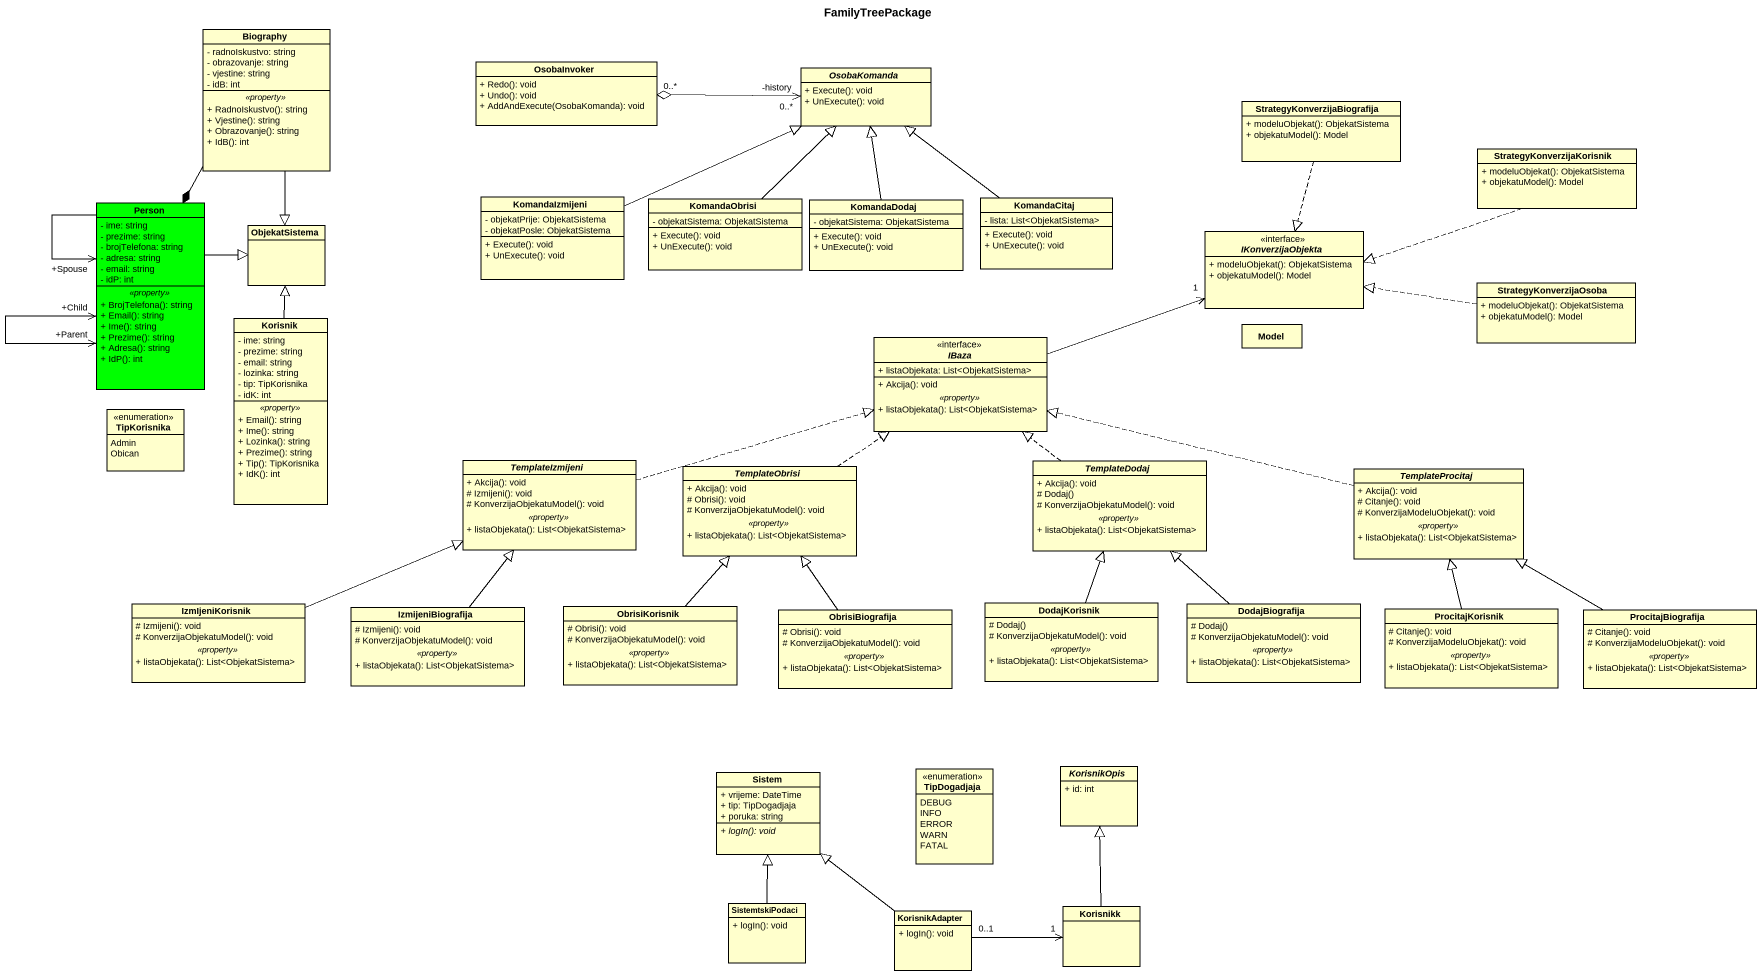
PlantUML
@startuml
title FamilyTreePackage
hide circle
hide empty members
skinparam classAttributeIconSize 0
class Biography {
  - radnoIskustvo: string
  - obrazovanje: string
  - vjestine: string
  - idB: int
  .. <<property>> ..
  + RadnoIskustvo(): string
  + Vjestine(): string
  + Obrazovanje(): string
  + IdB(): int
}
class OsobaInvoker {
  + Redo(): void
  + Undo(): void
  + AddAndExecute(OsobaKomanda): void
}
abstract class OsobaKomanda {
  + Execute(): void
  + UnExecute(): void
}
class StrategyKonverzijaBiografija {
  + modeluObjekat(): ObjekatSistema
  + objekatuModel(): Model
}
class StrategyKonverzijaKorisnik {
  + modeluObjekat(): ObjekatSistema
  + objekatuModel(): Model
}
class "Person" as Person_ #00FF00 {
  - ime: string
  - prezime: string
  - brojTelefona: string
  - adresa: string
  - email: string
  - idP: int
  .. <<property>> ..
  + BrojTelefona(): string
  + Email(): string
  + Ime(): string
  + Prezime(): string
  + Adresa(): string
  + IdP(): int
}
class KomandaIzmijeni {
  - objekatPrije: ObjekatSistema
  - objekatPosle: ObjekatSistema
  + Execute(): void
  + UnExecute(): void
}
class KomandaObrisi {
  - objekatSistema: ObjekatSistema
  + Execute(): void
  + UnExecute(): void
}
class KomandaDodaj {
  - objekatSistema: ObjekatSistema
  + Execute(): void
  + UnExecute(): void
}
class KomandaCitaj {
  - lista: List<ObjekatSistema>
  + Execute(): void
  + UnExecute(): void
}
class ObjekatSistema
interface IKonverzijaObjekta {
  + modeluObjekat(): ObjekatSistema
  + objekatuModel(): Model
}
class StrategyKonverzijaOsoba {
  + modeluObjekat(): ObjekatSistema
  + objekatuModel(): Model
}
class Korisnik {
  - ime: string
  - prezime: string
  - email: string
  - lozinka: string
  - tip: TipKorisnika
  - idK: int
  .. <<property>> ..
  + Email(): string
  + Ime(): string
  + Lozinka(): string
  + Prezime(): string
  + Tip(): TipKorisnika
  + IdK(): int
}
interface IBaza {
  + listaObjekata: List<ObjekatSistema>
  --
  + Akcija(): void
  .. <<property>> ..
  + listaObjekata(): List<ObjekatSistema>
}
class Model
enum TipKorisnika {
  Admin
  Obican
}
abstract class TemplateIzmijeni {
  + Akcija(): void
  # Izmijeni(): void
  # KonverzijaObjekatuModel(): void
  .. <<property>> ..
  + listaObjekata(): List<ObjekatSistema>
}
abstract class TemplateObrisi {
  + Akcija(): void
  # Obrisi(): void
  # KonverzijaObjekatuModel(): void
  .. <<property>> ..
  + listaObjekata(): List<ObjekatSistema>
}
abstract class TemplateDodaj {
  + Akcija(): void
  # Dodaj()
  # KonverzijaObjekatuModel(): void
  .. <<property>> ..
  + listaObjekata(): List<ObjekatSistema>
}
abstract class TemplateProcitaj {
  + Akcija(): void
  # Citanje(): void
  # KonverzijaModeluObjekat(): void
  .. <<property>> ..
  + listaObjekata(): List<ObjekatSistema>
}
class IzmIjeniKorisnik {
  # Izmijeni(): void
  # KonverzijaObjekatuModel(): void
  .. <<property>> ..
  + listaObjekata(): List<ObjekatSistema>
}
class IzmijeniBiografija {
  # Izmijeni(): void
  # KonverzijaObjekatuModel(): void
  .. <<property>> ..
  + listaObjekata(): List<ObjekatSistema>
}
class ObrisiKorisnik {
  # Obrisi(): void
  # KonverzijaObjekatuModel(): void
  .. <<property>> ..
  + listaObjekata(): List<ObjekatSistema>
}
class ObrisiBiografija {
  # Obrisi(): void
  # KonverzijaObjekatuModel(): void
  .. <<property>> ..
  + listaObjekata(): List<ObjekatSistema>
}
class DodajKorisnik {
  # Dodaj()
  # KonverzijaObjekatuModel(): void
  .. <<property>> ..
  + listaObjekata(): List<ObjekatSistema>
}
class DodajBiografija {
  # Dodaj()
  # KonverzijaObjekatuModel(): void
  .. <<property>> ..
  + listaObjekata(): List<ObjekatSistema>
}
class ProcitajKorisnik {
  # Citanje(): void
  # KonverzijaModeluObjekat(): void
  .. <<property>> ..
  + listaObjekata(): List<ObjekatSistema>
}
class ProcitajBiografija {
  # Citanje(): void
  # KonverzijaModeluObjekat(): void
  .. <<property>> ..
  + listaObjekata(): List<ObjekatSistema>
}
class Sistem {
  + vrijeme: DateTime
  + tip: TipDogadjaja
  + poruka: string
  {abstract} + logIn(): void
}
enum TipDogadjaja {
  DEBUG
  INFO
  ERROR
  WARN
  FATAL
}
abstract class KorisnikOpis {
  + id: int
}
class SistemtskiPodaci {
  + logIn(): void
}
class KorisnikAdapter {
  + logIn(): void
}
class Korisnikk
Biography --* Person_
Biography --|> ObjekatSistema
OsobaKomanda "-history\n0..*" <-left-o "0..*" OsobaInvoker
StrategyKonverzijaBiografija ..|> IKonverzijaObjekta
StrategyKonverzijaKorisnik .left.|> IKonverzijaObjekta
Person_ "+Child" <--> "+Parent" Person_
Person_ --> "+Spouse" Person_
Person_ -right-|> ObjekatSistema
KomandaIzmijeni -right-|> OsobaKomanda
KomandaObrisi -up-|> OsobaKomanda
KomandaDodaj -up-|> OsobaKomanda
KomandaCitaj -up-|> OsobaKomanda
StrategyKonverzijaOsoba .left.|> IKonverzijaObjekta
Korisnik -up-|> ObjekatSistema
IBaza -right-> "1" IKonverzijaObjekta
TemplateIzmijeni .right.|> IBaza
TemplateObrisi .up.|> IBaza
TemplateDodaj .up.|> IBaza
TemplateProcitaj .left.|> IBaza
IzmIjeniKorisnik -right-|> TemplateIzmijeni
IzmijeniBiografija -up-|> TemplateIzmijeni
ObrisiKorisnik -up-|> TemplateObrisi
ObrisiBiografija -up-|> TemplateObrisi
DodajKorisnik -up-|> TemplateDodaj
DodajBiografija -up-|> TemplateDodaj
ProcitajKorisnik -up-|> TemplateProcitaj
ProcitajBiografija -left-|> TemplateProcitaj
SistemtskiPodaci -up-|> Sistem
KorisnikAdapter -up-|> Sistem
KorisnikAdapter "0..1" -right-> "1" Korisnikk
Korisnikk -up-|> KorisnikOpis
@enduml
